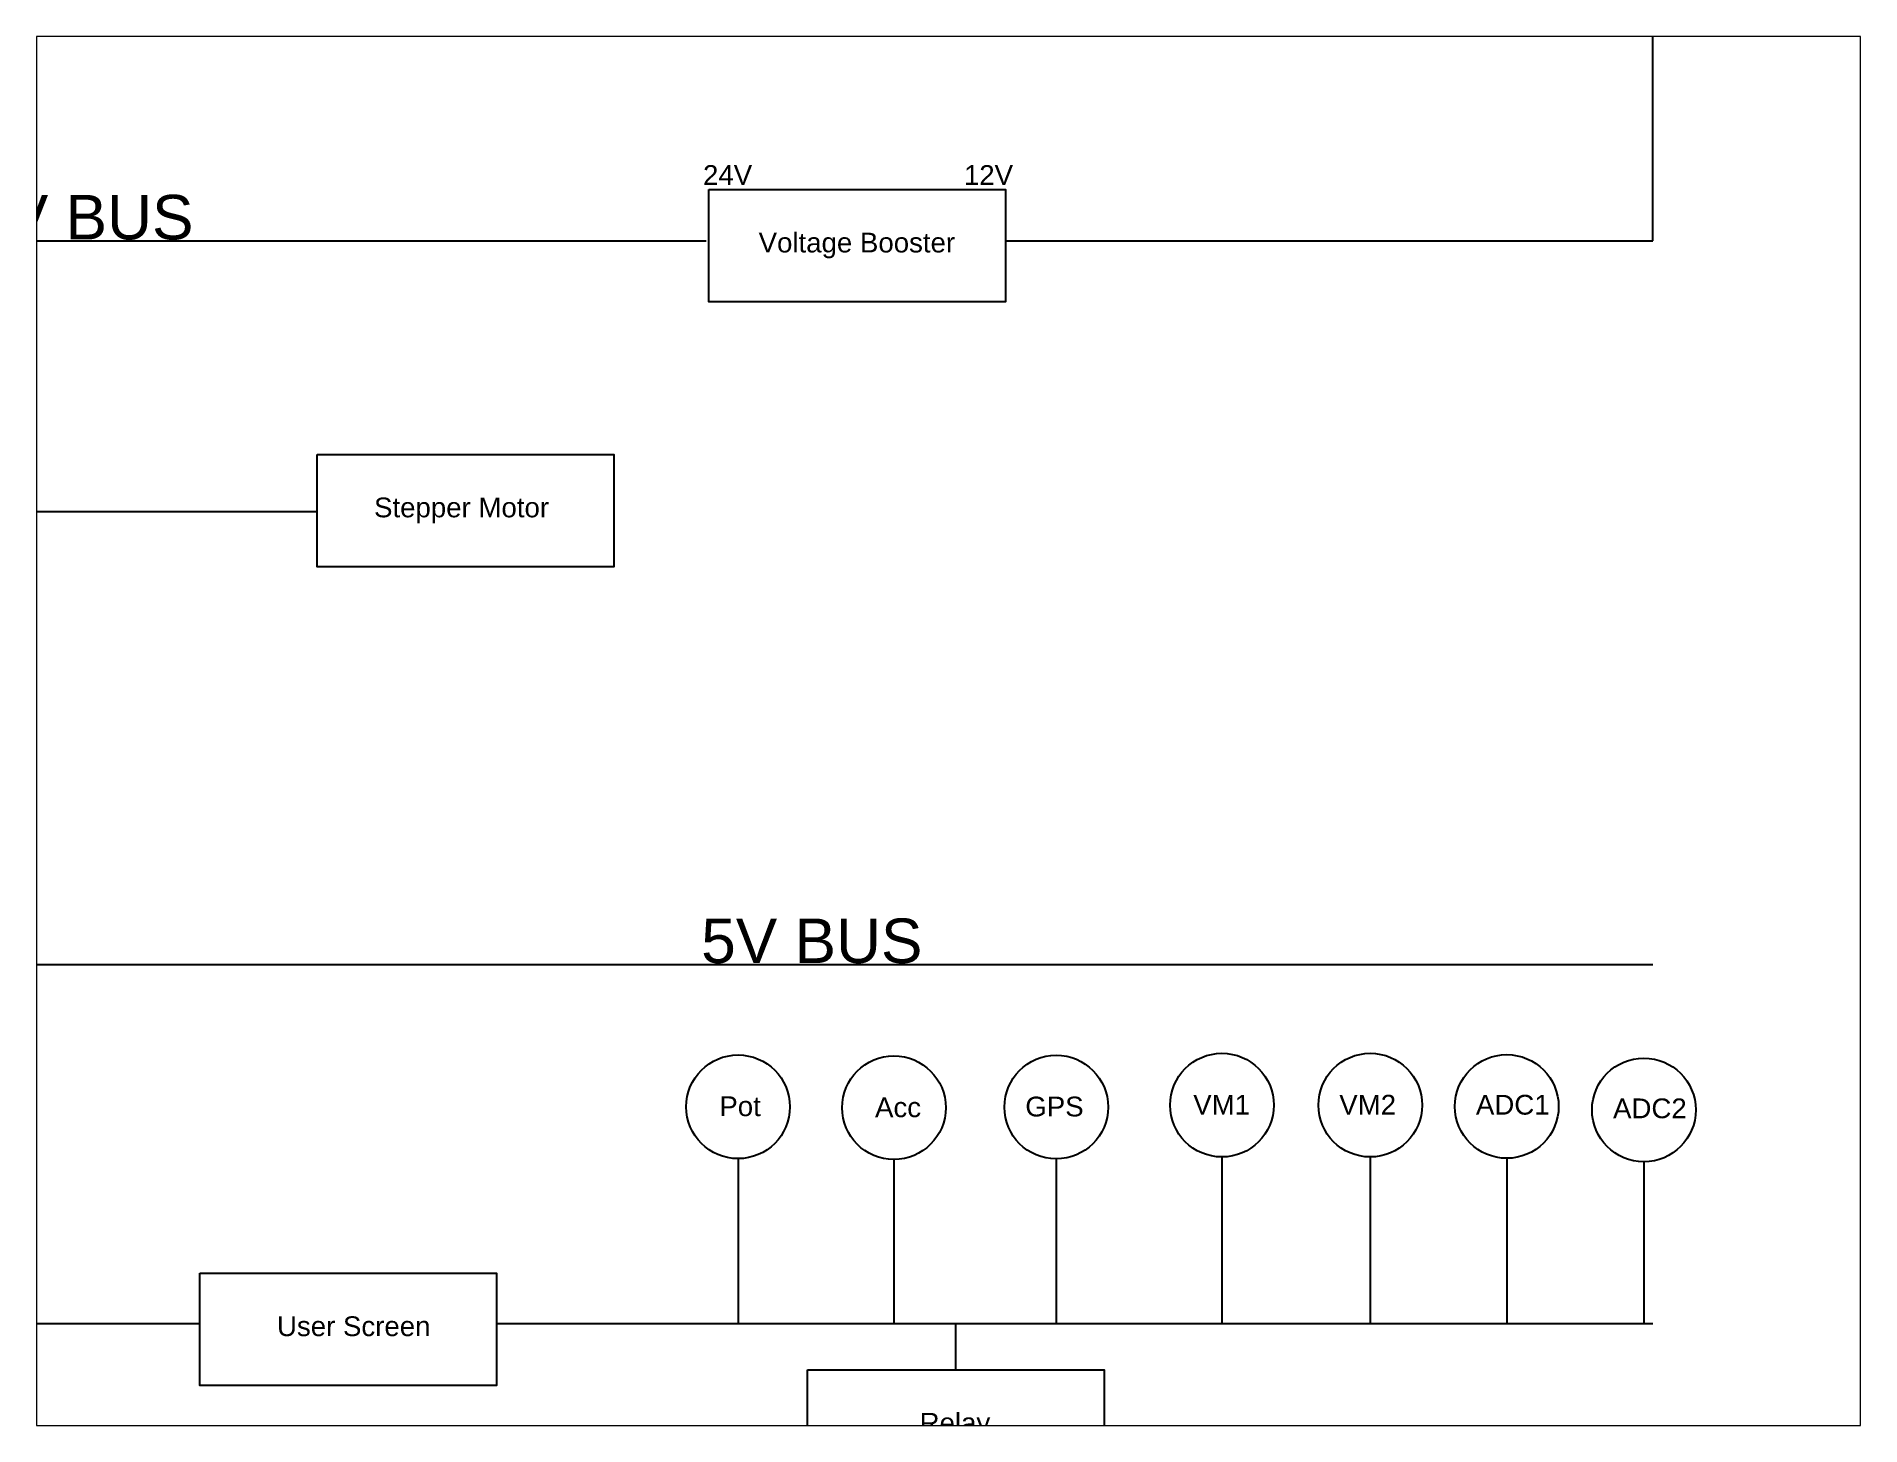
# Paper-space layout 'Layout2' of a CAD drawing. Header units: inches. Extents: x 1.05 to 9.45, y 0.8 to 7.2.
# The model-space entities are those that its viewports show. They can reach past a viewport. Long polylines and large blocks are cut down to what shows.
import ezdxf

# ---------------------------------------------------------------- set-up
doc = ezdxf.new("R2010")
doc.units = ezdxf.units.IN
doc.header["$MEASUREMENT"] = 0
doc.styles.get("Standard").update_dxf_attribs({"font": 'arial.ttf'})

msp = doc.modelspace()

# ---------------------------------------------------------------- linework, layer by layer
for p, q in [((10.66, 7.744), (10.66, 11.136)), ((-2.102, 7.744), (4.397, 7.744)), ((6.377, 7.744), (7.539, 7.744)), ((7.539, 7.744), (10.66, 7.744)), ((-1.09, 5.952), (1.824, 5.952)), ((-2.748, 2.954), (6.427, 2.954)), ((6.427, 2.954), (10.66, 2.954)), ((4.608, 1.67), (4.608, 0.578)), ((5.639, 1.664), (5.639, 0.578)), ((6.713, 1.669), (6.713, 0.578)), ((7.809, 1.681), (7.809, 0.578)), ((8.79, 1.681), (8.79, 0.578)), ((9.693, 1.673), (9.693, 0.578)), ((10.6, 1.649), (10.6, 0.578)), ((-2.102, 0.578), (0.4, 0.578)), ((0.4, 0.578), (1.047, 0.578)), ((3.009, 0.578), (10.66, 0.578)), ((6.049, 0.272), (6.049, 0.578))]:
    msp.add_line(p, q)
for points in [[(4.415, 8.083), (6.377, 8.083), (6.377, 7.34), (4.415, 7.34)], [(1.824, 6.33), (3.786, 6.33), (3.786, 5.587), (1.824, 5.587)], [(1.047, 0.911), (3.009, 0.911), (3.009, 0.168), (1.047, 0.168)], [(5.068, 0.272), (7.03, 0.272), (7.03, -0.472), (5.068, -0.472)]]:
    msp.add_lwpolyline(points, close=True)
for centre in [(4.608, 2.013), (5.639, 2.007), (6.713, 2.011), (7.809, 2.024), (8.79, 2.024), (9.693, 2.015), (10.6, 1.992)]:
    msp.add_circle(centre, 0.343)

# ---------------------------------------------------------------- texts
at = {"attachment_point": 1}
for s, width, gutter_width, insert, char_height in [('24V', 2.19143, 0.654, (4.376, 8.245), 0.1308), ('12V', 2.19143, 0.654, (6.102, 8.245), 0.1308), ('24V BUS', 2.74631, 1.473, (-0.687, 8.048), 0.2946), ('Voltage Booster', 2.19143, 0.654, (4.744, 7.798), 0.13077), ('Stepper Motor', 1.21899, 0.654, (2.2, 6.045), 0.13077), ('5V BUS', 2.74631, 1.473, (4.364, 3.259), 0.2946), ('Pot', 1.21899, 0.654, (4.484, 2.082), 0.1308), ('Acc', 1.21899, 0.654, (5.514, 2.075), 0.1308), ('GPS', 1.21899, 0.654, (6.508, 2.08), 0.1308), ('VM1', 1.21899, 0.654, (7.619, 2.092), 0.1308), ('VM2', 1.21899, 0.654, (8.585, 2.092), 0.1308), ('ADC1', 1.21899, 0.654, (9.489, 2.092), 0.1308), ('ADC2', 1.21899, 0.654, (10.396, 2.068), 0.1308), ('User Screen', 1.21899, 0.654, (1.558, 0.626), 0.13077), ('Relay', 1.21899, 0.654, (5.809, -0.013), 0.1308)]:
    msp.add_mtext_dynamic_manual_height_columns(s, width=width, gutter_width=gutter_width, heights=[0], dxfattribs=dict(at, insert=insert, char_height=char_height))

psp = doc.layouts.new('Layout2')

# ---------------------------------------------------------------- viewports
at = {"layer": '0'}
psp.add_viewport(center=(5.25, 4), size=(8.4, 6.4), view_center_point=(6, 4.5), view_height=9.193231, dxfattribs=at)

doc.saveas('drawing.dxf')
